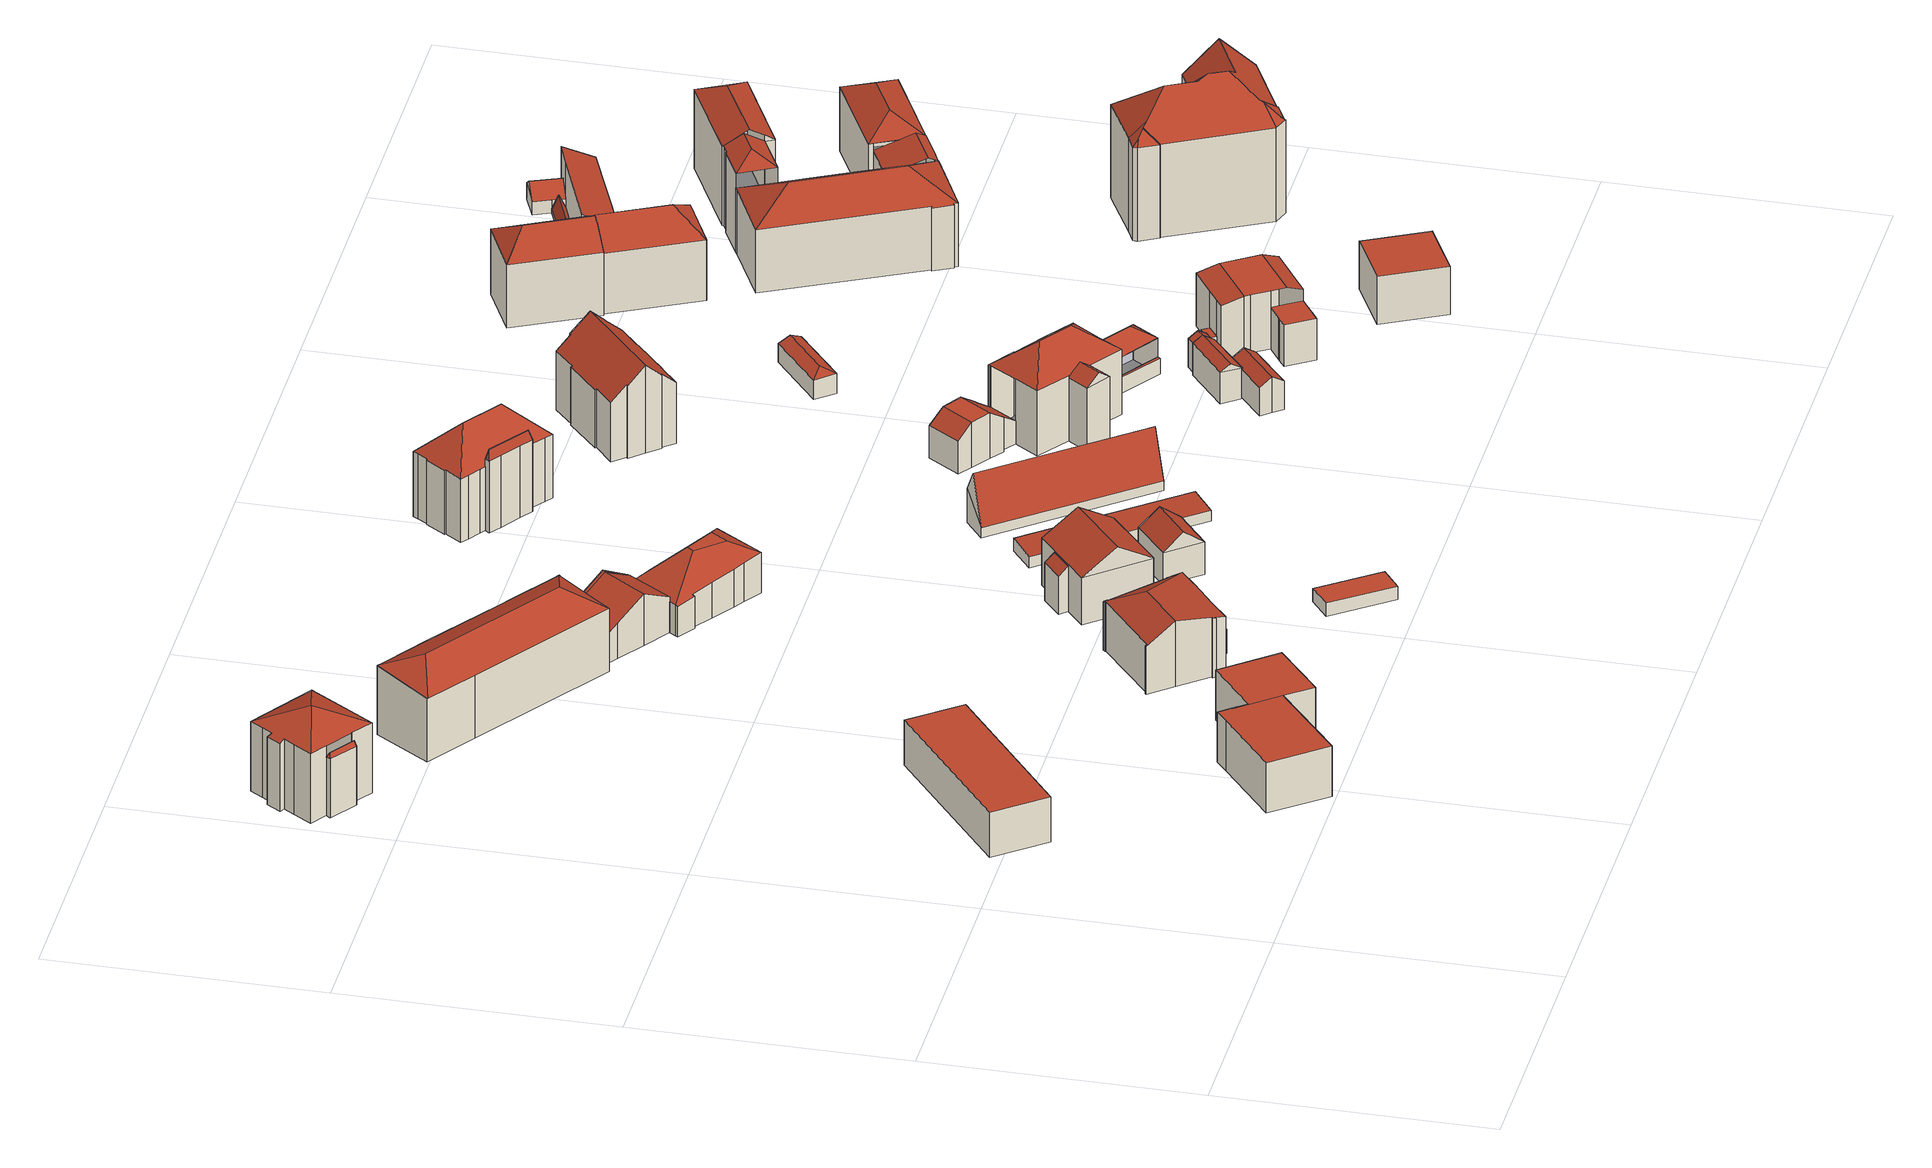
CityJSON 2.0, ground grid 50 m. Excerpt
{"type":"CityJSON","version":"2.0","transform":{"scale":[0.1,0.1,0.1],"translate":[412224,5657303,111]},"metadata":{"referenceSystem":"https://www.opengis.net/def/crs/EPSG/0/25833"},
"CityObjects":{
"building1":{"type":"Building","attributes":{"Dachtyp_tdc":"tdcPolyFlatRoof","Gemeindeschluessel":14612000,"Dachneigung":0,"QualitaetDacherkennung":82,"Geometrietyp2DReferenz":"3000","measuredHeight":8.8,"function":"31001_9998","roofType":"1000"},"geometry":[{"type":"Solid","lod":"2","boundaries":[[[[0,1,2,3]],[[1,4,5,2]],[[4,6,7,5]],[[6,0,3,7]],[[6,4,1,0]],[[3,2,5,7]]]],"semantics":{"surfaces":[{"type":"WallSurface"},{"type":"RoofSurface"},{"type":"GroundSurface"}],"values":[[0,0,0,0,1,2]]}}]},
"building2":{"type":"Building","attributes":{"Gemeindeschluessel":14612000,"Geometrietyp2DReferenz":"3000","function":"31001_9998","roofType":"9999"},"children":["building2-1","building2-2"]},
"building2-1":{"type":"BuildingPart","attributes":{"Dachtyp_tdc":"tdcFreeFormRoof","Dachneigung":60.29,"QualitaetDacherkennung":28,"Geometrietyp2DReferenz":"3000","measuredHeight":12.38,"roofType":"5000"},"parents":["building2"],"geometry":[{"type":"MultiSurface","lod":"2","boundaries":[[[8,9,10,11]],[[12,13,14,15]],[[13,8,11,14]],[[16,13,12]],[[17,16,12,9]],[[17,9,8]],[[16,17,8,13]],[[11,10,15,14]]],"semantics":{"surfaces":[{"type":"WallSurface"},{"type":"RoofSurface"},{"type":"GroundSurface"}],"values":[0,0,0,0,1,1,1,2]}}]},
"building2-2":{"type":"BuildingPart","attributes":{"Dachtyp_tdc":"tdcTentRoof","Dachneigung":25.1,"QualitaetDacherkennung":44,"Geometrietyp2DReferenz":"3000","measuredHeight":16.92,"roofType":"3500"},"parents":["building2"],"geometry":[{"type":"MultiSurface","lod":"2","boundaries":[[[18,10,9]],[[18,19,20,10]],[[19,21,22,20]],[[21,23,24,22]],[[23,25,26,24]],[[25,27,28,26]],[[27,29,30,28]],[[29,31,32,30]],[[31,33,34,32]],[[33,35,36,34]],[[35,37,38,36]],[[37,39,40,38]],[[39,41,12,15,40]],[[33,31,29,27,25,23,21,19,42]],[[35,33,42]],[[37,35,42]],[[19,18,41,39,37,42]],[[10,20,22,24,26,28,30,32,34,36,38,40,15]]],"semantics":{"surfaces":[{"type":"WallSurface"},{"type":"RoofSurface"},{"type":"GroundSurface"}],"values":[0,0,0,0,0,0,0,0,0,0,0,0,0,1,1,1,1,2]}}]},
"building3":{"type":"Building","attributes":{"Gemeindeschluessel":14612000,"Geometrietyp2DReferenz":"3000","function":"31001_9998","roofType":"9999"},"children":["building3-1","building3-2"]},
"building3-1":{"type":"BuildingPart","attributes":{"Dachtyp_tdc":"tdcPolyFlatRoof","Dachneigung":0,"QualitaetDacherkennung":70,"Geometrietyp2DReferenz":"3000","measuredHeight":9.77,"roofType":"1000"},"parents":["building3"],"geometry":[{"type":"MultiSurface","lod":"2","boundaries":[[[43,44,45,46,47,48,49]],[[50,51,45,44]],[[51,52,46,45]],[[52,53,47,46]],[[53,54,48,47]],[[54,55,49,48]],[[55,54,53,52,51,50,56]]],"semantics":{"surfaces":[{"type":"GroundSurface"},{"type":"WallSurface"},{"type":"RoofSurface"}],"values":[0,1,1,1,1,1,2]}}]},
"building3-2":{"type":"BuildingPart","attributes":{"Dachtyp_tdc":"tdcPolyFlatRoof","Dachneigung":0,"QualitaetDacherkennung":74,"Geometrietyp2DReferenz":"3000","measuredHeight":9.79,"roofType":"1000"},"parents":["building3"],"geometry":[{"type":"MultiSurface","lod":"2","boundaries":[[[57,58,59,60]],[[58,50,44,59]],[[61,62,49,55]],[[61,63,64,62]],[[63,57,60,64]],[[63,61,55,56,50,58,57]],[[60,59,44,43,49,62,64]]],"semantics":{"surfaces":[{"type":"WallSurface"},{"type":"RoofSurface"},{"type":"GroundSurface"}],"values":[0,0,0,0,0,1,2]}}]},
"building4":{"type":"Building","attributes":{"Dachtyp_tdc":"tdcFreeFormRoof","Gemeindeschluessel":14612000,"Dachneigung":34.15,"QualitaetDacherkennung":21,"Geometrietyp2DReferenz":"3000","measuredHeight":16.32,"function":"31001_9998","roofType":"5000"},"geometry":[{"type":"Solid","lod":"2","boundaries":[[[[65,66,67]],[[68,69,70]],[[71,72,73,74,75,76,77,78,79,80,81,82,83]],[[69,68,72,71]],[[68,84,73,72]],[[84,85,74,73]],[[85,86,75,74]],[[86,87,76,75]],[[87,88,77,76]],[[88,66,78,77]],[[66,65,79,78]],[[65,89,80,79]],[[89,90,81,80]],[[90,91,82,81]],[[91,92,83,82]],[[92,69,71,83]],[[93,68,70]],[[89,65,67,94,91,90]],[[91,94,93,70,69,92]],[[94,67,66,88,87,86,85,84,68,93]]]],"semantics":{"surfaces":[{"type":"WallSurface"},{"type":"GroundSurface"},{"type":"RoofSurface"}],"values":[[0,0,1,0,0,0,0,0,0,0,0,0,0,0,0,0,2,2,2,2]]}}]},
"building5":{"type":"Building","attributes":{"Gemeindeschluessel":14612000,"Geometrietyp2DReferenz":"3000","function":"31001_9998","roofType":"9999"},"children":["building5-1","building5-2"]},
"building5-1":{"type":"BuildingPart","attributes":{"Dachtyp_tdc":"tdcPolyFlatRoof","Dachneigung":0,"QualitaetDacherkennung":69,"Geometrietyp2DReferenz":"3000","measuredHeight":4.66,"roofType":"1000"},"parents":["building5"],"geometry":[{"type":"MultiSurface","lod":"2","boundaries":[[[95,96,97,98]],[[99,100,101,102]],[[100,103,104,101]],[[103,105,106,104]],[[105,107,108,106]],[[107,95,98,108]],[[107,105,103,100,99,96,95]],[[98,97,102,101,104,106,108]]],"semantics":{"surfaces":[{"type":"WallSurface"},{"type":"RoofSurface"},{"type":"GroundSurface"}],"values":[0,0,0,0,0,0,1,2]}}]},
"building5-2":{"type":"BuildingPart","attributes":{"Dachtyp_tdc":"tdcHipAndGableRoof","Dachneigung":10.46,"QualitaetDacherkennung":29,"Geometrietyp2DReferenz":"3000","measuredHeight":12.83,"roofType":"5000"},"parents":["building5"],"geometry":[{"type":"MultiSurface","lod":"2","boundaries":[[[109,97,96]],[[109,110,111,97]],[[110,112,113,111]],[[112,114,115,113]],[[114,116,117,115]],[[116,118,119,117]],[[118,120,121,119]],[[120,122,123,121]],[[122,124,125,123]],[[124,126,127,125]],[[126,128,129,127]],[[128,130,131,129]],[[130,132,133,131]],[[132,134,135,133]],[[134,136,137,135]],[[136,138,139,137]],[[138,140,141,139]],[[140,142,143,141]],[[142,144,145,143]],[[144,146,147,145]],[[146,148,149,147]],[[148,150,151,149]],[[150,152,153,151]],[[152,154,102,153]],[[154,99,102]],[[152,150,148,146,144,142,140,138,136,134,132,155]],[[132,130,128,126,124,122,120,155]],[[97,111,113,115,117,119,121,123,125,127,129,131,133,135,137,139,141,143,145,147,149,151,153,102]],[[120,118,116,114,112,110,109,154,152,155]]],"semantics":{"surfaces":[{"type":"WallSurface"},{"type":"RoofSurface"},{"type":"GroundSurface"}],"values":[0,0,0,0,0,0,0,0,0,0,0,0,0,0,0,0,0,0,0,0,0,0,0,0,0,1,1,2,1]}}]},
"building6":{"type":"Building","attributes":{"Dachtyp_tdc":"tdcPolyFlatRoof","Gemeindeschluessel":14612000,"Dachneigung":0,"QualitaetDacherkennung":86,"Geometrietyp2DReferenz":"3000","measuredHeight":2.69,"function":"31001_9998","roofType":"1000"},"geometry":[{"type":"Solid","lod":"2","boundaries":[[[[156,157,158,159]],[[157,160,161,158]],[[160,162,163,161]],[[162,156,159,163]],[[162,160,157,156]],[[159,158,161,163]]]],"semantics":{"surfaces":[{"type":"WallSurface"},{"type":"RoofSurface"},{"type":"GroundSurface"}],"values":[[0,0,0,0,1,2]]}}]},
"building7":{"type":"Building","attributes":{"Gemeindeschluessel":14612000,"Geometrietyp2DReferenz":"3000","function":"31001_9998","roofType":"9999"},"children":["building7-1","building7-2","building7-3","building7-4"]},
"building7-1":{"type":"BuildingPart","attributes":{"Dachtyp_tdc":"tdcCutTentRoof","Dachneigung":33.61,"QualitaetDacherkennung":37,"Geometrietyp2DReferenz":"3000","measuredHeight":10.41,"roofType":"9999"},"parents":["building7"],"geometry":[{"type":"MultiSurface","lod":"2","boundaries":[[[164,165,166,167,168]],[[165,169,170,166]],[[169,171,172,170]],[[171,173,174,172]],[[173,175,176,174]],[[175,177,178,176]],[[177,179,180,178]],[[179,181,182,180]],[[181,183,184,182]],[[183,185,186,184]],[[187,188,189,190]],[[188,191,192,193,189]],[[165,164,194,195]],[[181,179,177,175,173,171,169,165,195,196]],[[187,185,183,181,196,197]],[[164,191,188,187,197,194]],[[197,196,195,194]],[[193,167,166,170,172,174,176,178,180,182,184,186,190,189]]],"semantics":{"surfaces":[{"type":"WallSurface"},{"type":"RoofSurface"},{"type":"GroundSurface"}],"values":[0,0,0,0,0,0,0,0,0,0,0,0,1,1,1,1,1,2]}}]},
"building7-2":{"type":"BuildingPart","attributes":{"Dachtyp_tdc":"tdcPolyFlatRoof","Dachneigung":0,"QualitaetDacherkennung":0,"Geometrietyp2DReferenz":"3000","measuredHeight":3.19,"roofType":"9999"},"parents":["building7"],"geometry":[{"type":"MultiSurface","lod":"2","boundaries":[[[168,198,199,192]],[[192,199,200,193]],[[199,198,201,200]],[[198,168,167,201]],[[193,200,201,167]],[[193,167,168,192]]],"semantics":{"surfaces":[{"type":"RoofSurface"},{"type":"WallSurface"},{"type":"GroundSurface"},{"type":"ClosureSurface","isClosure":"1","QuelleClosure":"LoD1Solid"}],"values":[0,1,1,1,2,3]}}]},
"building7-3":{"type":"BuildingPart","attributes":{"Dachtyp_tdc":"tdcGableRoof","Dachneigung":28.84,"QualitaetDacherkennung":44,"Geometrietyp2DReferenz":"3000","measuredHeight":10.19,"roofType":"3100"},"parents":["building7"],"geometry":[{"type":"MultiSurface","lod":"2","boundaries":[[[202,203,204,205]],[[203,206,207,204]],[[208,209,210,211]],[[209,202,205,210]],[[212,213,206,203,202]],[[202,209,208,214,212]],[[205,204,207,215,216,211,210]]],"semantics":{"surfaces":[{"type":"WallSurface"},{"type":"RoofSurface"},{"type":"GroundSurface"}],"values":[0,0,0,0,1,1,2]}}]},
"building7-4":{"type":"BuildingPart","attributes":{"Dachtyp_tdc":"tdcGableRoof","Dachneigung":27.73,"QualitaetDacherkennung":66,"Geometrietyp2DReferenz":"3000","measuredHeight":10.06,"roofType":"3100"},"parents":["building7"],"geometry":[{"type":"MultiSurface","lod":"2","boundaries":[[[217,208,211,218]],[[219,220,190,207,206]],[[220,187,190]],[[221,222,223,186,185]],[[222,224,225,223]],[[224,226,227,225]],[[226,217,218,227]],[[222,221,220,219,213,228,229]],[[229,214,208,217,226,224,222]],[[218,211,216,215,207,190,186,223,225,227]]],"semantics":{"surfaces":[{"type":"WallSurface"},{"type":"RoofSurface"},{"type":"GroundSurface"}],"values":[0,0,0,0,0,0,0,1,1,2]}}]},
"building8":{"type":"Building","attributes":{"Gemeindeschluessel":14612000,"Geometrietyp2DReferenz":"3000","function":"31001_9998","roofType":"9999"},"children":["building8-1","building8-2"]},
"building8-1":{"type":"BuildingPart","attributes":{"Dachtyp_tdc":"tdcGableRoof","Dachneigung":30.79,"QualitaetDacherkennung":71,"Geometrietyp2DReferenz":"3000","measuredHeight":13.28,"roofType":"3100"},"parents":["building8"],"geometry":[{"type":"MultiSurface","lod":"2","boundaries":[[[230,231,232,233,234]],[[231,235,236,232]],[[235,237,238,236]],[[237,239,240,238]],[[239,241,242,243,240]],[[231,230,241,239,244,245]],[[246,247,245,244]],[[235,247,246,237]],[[231,245,247,235]],[[237,246,244,239]],[[243,233,232,236,238,240]]],"semantics":{"surfaces":[{"type":"WallSurface"},{"type":"RoofSurface"},{"type":"GroundSurface"}],"values":[0,0,0,0,0,1,1,0,0,0,2]}}]},
"building8-2":{"type":"BuildingPart","attributes":{"Dachtyp_tdc":"tdcPolyFlatRoof","Dachneigung":36.29,"QualitaetDacherkennung":35,"Geometrietyp2DReferenz":"3000","measuredHeight":8.86,"roofType":"2100"},"parents":["building8"],"geometry":[{"type":"MultiSurface","lod":"2","boundaries":[[[248,234,233,249]],[[242,250,251,243]],[[250,248,249,251]],[[250,242,234,248]],[[249,233,243,251]]],"semantics":{"surfaces":[{"type":"WallSurface"},{"type":"RoofSurface"},{"type":"GroundSurface"}],"values":[0,0,0,1,2]}}]},
"building9":{"type":"Building","attributes":{"Dachtyp_tdc":"tdcGableRoof","Gemeindeschluessel":14612000,"Dachneigung":38.32,"QualitaetDacherkennung":79,"Geometrietyp2DReferenz":"3000","measuredHeight":9.48,"function":"31001_9998","roofType":"3100"},"geometry":[{"type":"Solid","lod":"2","boundaries":[[[[252,253,254,255]],[[253,256,257,254]],[[256,258,259,257]],[[258,252,255,259]],[[256,253,260]],[[252,258,261]],[[253,252,261,260]],[[258,256,260,261]],[[255,254,257,259]]]],"semantics":{"surfaces":[{"type":"WallSurface"},{"type":"RoofSurface"},{"type":"GroundSurface"}],"values":[[0,0,0,0,0,0,1,1,2]]}}]},
"building10":{"type":"Building","attributes":{"Dachtyp_tdc":"tdcPolyFlatRoof","Gemeindeschluessel":14612000,"Dachneigung":4.97,"QualitaetDacherkennung":90,"Geometrietyp2DReferenz":"3000","measuredHeight":2.58,"function":"31001_2463","roofType":"2100"},"geometry":[{"type":"Solid","lod":"2","boundaries":[[[[262,263,264,265]],[[263,266,267,264]],[[266,268,269,267]],[[268,262,265,269]],[[268,266,263,262]],[[265,264,267,269]]]],"semantics":{"surfaces":[{"type":"WallSurface"},{"type":"RoofSurface"},{"type":"GroundSurface"}],"values":[[0,0,0,0,1,2]]}}]},
"building11":{"type":"Building","attributes":{"Dachtyp_tdc":"tdcGableRoof","Gemeindeschluessel":14612000,"Dachneigung":69.88,"QualitaetDacherkennung":4,"Geometrietyp2DReferenz":"3000","measuredHeight":10.82,"function":"31001_2463","roofType":"3100"},"geometry":[{"type":"Solid","lod":"2","boundaries":[[[[270,271,272,273]],[[271,274,275,272]],[[274,276,277,275]],[[276,270,273,277]],[[274,271,278]],[[270,276,279]],[[271,270,279,278]],[[276,274,278,279]],[[273,272,275,277]]]],"semantics":{"surfaces":[{"type":"WallSurface"},{"type":"RoofSurface"},{"type":"GroundSurface"}],"values":[[0,0,0,0,0,0,1,1,2]]}}]},
"building12":{"type":"Building","attributes":{"Gemeindeschluessel":14612000,"Geometrietyp2DReferenz":"3000","function":"31001_9998","roofType":"9999"},"children":["building12-1","building12-2"]},
"building12-1":{"type":"BuildingPart","attributes":{"Dachtyp_tdc":"tdcFreeFormRoof","Dachneigung":75.95,"QualitaetDacherkennung":20,"Geometrietyp2DReferenz":"3000","measuredHeight":16.03,"roofType":"5000"},"parents":["building12"],"geometry":[{"type":"MultiSurface","lod":"2","boundaries":[[[280,281,282,283]],[[281,284,282]],[[285,286,287]],[[285,288,289,286]],[[288,290,291,289]],[[290,292,293,291]],[[292,280,283,293]],[[288,285,294]],[[285,281,295,294]],[[281,280,295]],[[280,292,290,288,294,295]],[[283,282,286,289,291,293]]],"semantics":{"surfaces":[{"type":"WallSurface"},{"type":"RoofSurface"},{"type":"GroundSurface"}],"values":[0,0,0,0,0,0,0,1,1,1,1,2]}}]},
"building12-2":{"type":"BuildingPart","attributes":{"Dachtyp_tdc":"tdcHipRoof","Dachneigung":42.86,"QualitaetDacherkennung":55,"Geometrietyp2DReferenz":"3000","measuredHeight":18.13,"roofType":"3200"},"parents":["building12"],"geometry":[{"type":"MultiSurface","lod":"2","boundaries":[[[284,296,297,282]],[[296,298,299,297]],[[298,300,301,299]],[[300,302,303,301]],[[302,304,305,303]],[[304,306,307,305]],[[306,308,309,307]],[[308,310,311,309]],[[310,312,313,311]],[[312,314,315,313]],[[314,316,317,315]],[[316,318,319,317]],[[318,320,321,319]],[[320,322,323,321]],[[322,324,325,323]],[[324,326,327,325]],[[326,328,329,327]],[[328,330,331,329]],[[330,332,333,331]],[[332,334,335,333]],[[334,336,337,335]],[[336,338,339,337]],[[338,287,286,339]],[[334,332,330,328,326,324,340]],[[312,310,308,306,304,302,300,341]],[[324,322,320,318,316,314,312,341,340]],[[300,298,296,284,287,338,336,334,340,341]],[[286,282,297,299,301,303,305,307,309,311,313,315,317,319,321,323,325,327,329,331,333,335,337,339]]],"semantics":{"surfaces":[{"type":"WallSurface"},{"type":"RoofSurface"},{"type":"GroundSurface"}],"values":[0,0,0,0,0,0,0,0,0,0,0,0,0,0,0,0,0,0,0,0,0,0,0,1,1,1,1,2]}}]},
"building13":{"type":"Building","attributes":{"Gemeindeschluessel":14612000,"Geometrietyp2DReferenz":"3000","function":"31001_9998","roofType":"9999"},"children":["building13-1","building13-2","building13-3","building13-4","building13-5","building13-6"]},
"building13-1":{"type":"BuildingPart","attributes":{"Dachtyp_tdc":"tdcCutGableRoof","Dachneigung":34.42,"QualitaetDacherkennung":35,"Geometrietyp2DReferenz":"3000","measuredHeight":8.95,"roofType":"9999"},"parents":["building13"],"geometry":[{"type":"MultiSurface","lod":"2","boundaries":[[[342,343,344,345]],[[343,346,347,344]],[[346,348,349,347]],[[348,350,351,349]],[[350,352,353,351]],[[352,354,355,353]],[[356,357,358,359]],[[357,342,345,358]],[[346,343,342,357]],[[356,360,361,362,354,352,350,348]],[[357,356,348,346]],[[345,344,347,349,351,353,355,363,364,365,359,358]],[[362,361,364,363]],[[361,360,365,364]],[[360,356,359,365]]],"semantics":{"surfaces":[{"type":"WallSurface"},{"type":"RoofSurface"},{"type":"GroundSurface"}],"values":[0,0,0,0,0,0,0,0,1,1,1,2,0,0,0]}}]},
"building13-2":{"type":"BuildingPart","attributes":{"Dachtyp_tdc":"tdcPolyFlatRoof","Dachneigung":0,"QualitaetDacherkennung":0,"Geometrietyp2DReferenz":"3000","measuredHeight":3.17,"roofType":"9999"},"parents":["building13"],"geometry":[{"type":"MultiSurface","lod":"2","boundaries":[[[366,367,368,369]],[[369,368,370,371]],[[368,367,372,370]],[[367,366,373,372]],[[371,370,372,373]],[[371,373,366,369]]],"semantics":{"surfaces":[{"type":"RoofSurface"},{"type":"WallSurface"},{"type":"GroundSurface"},{"type":"ClosureSurface","isClosure":"1","QuelleClosure":"LoD1Solid"}],"values":[0,1,1,1,2,3]}}]},
"building13-3":{"type":"BuildingPart","attributes":{"Dachtyp_tdc":"tdcHipRoof","Dachneigung":38.45,"QualitaetDacherkennung":50,"Geometrietyp2DReferenz":"3000","measuredHeight":17.27,"roofType":"3200"},"parents":["building13"],"geometry":[{"type":"MultiSurface","lod":"2","boundaries":[[[374,375,376,377]],[[375,378,379,376]],[[378,380,381,379]],[[380,382,383,381]],[[382,384,385,383]],[[386,387,388,389,390]],[[387,391,392,393,388]],[[394,395,396,397,398]],[[395,399,362,363,396]],[[400,401,402,355,354]],[[401,403,404,402]],[[403,405,406,404]],[[405,407,408,406]],[[407,374,377,408]],[[403,401,400,399,395,409]],[[387,386,382,380,410]],[[395,394,411,412,391,387,410,409]],[[380,378,375,374,407,405,403,409,410]],[[377,376,379,381,383,389,388,393,397,396,363,355,402,404,406,408]]],"semantics":{"surfaces":[{"type":"WallSurface"},{"type":"RoofSurface"},{"type":"GroundSurface"}],"values":[0,0,0,0,0,0,0,0,0,0,0,0,0,0,1,1,1,1,2]}}]},
"building13-4":{"type":"BuildingPart","attributes":{"Dachtyp_tdc":"tdcGableRoof","Dachneigung":36.37,"QualitaetDacherkennung":59,"Geometrietyp2DReferenz":"3000","measuredHeight":14.38,"roofType":"3100"},"parents":["building13"],"geometry":[{"type":"MultiSurface","lod":"2","boundaries":[[[392,413,414,393]],[[413,415,416,414]],[[415,398,397,416]],[[415,413,417]],[[413,392,412,418,417]],[[398,415,417,418,411]],[[393,414,416,397]]],"semantics":{"surfaces":[{"type":"WallSurface"},{"type":"RoofSurface"},{"type":"GroundSurface"}],"values":[0,0,0,0,1,1,2]}}]},
"building13-5":{"type":"BuildingPart","attributes":{"Dachtyp_tdc":"tdcPolyFlatRoof","Dachneigung":0,"QualitaetDacherkennung":0,"Geometrietyp2DReferenz":"3000","measuredHeight":3.01,"roofType":"9999"},"parents":["building13"],"geometry":[{"type":"MultiSurface","lod":"2","boundaries":[[[419,420,421,422]],[[422,421,423,424]],[[421,420,425,423]],[[420,419,426,425]],[[424,423,425,426]],[[424,426,419,422]]],"semantics":{"surfaces":[{"type":"RoofSurface"},{"type":"WallSurface"},{"type":"GroundSurface"},{"type":"ClosureSurface","isClosure":"1","QuelleClosure":"LoD1Solid"}],"values":[0,1,1,1,2,3]}}]},
"building13-6":{"type":"BuildingPart","attributes":{"Dachtyp_tdc":"tdcHipAndGableRoof","Dachneigung":38.67,"QualitaetDacherkennung":49,"Geometrietyp2DReferenz":"3000","measuredHeight":9.28,"roofType":"5000"},"parents":["building13"],"geometry":[{"type":"MultiSurface","lod":"2","boundaries":[[[385,427,422,424,383]],[[428,429,369,371,426,419]],[[430,390,389,373,366]],[[431,432,433]],[[432,434,384,435,433]],[[390,430,431,433,435]],[[385,384,434,427]],[[427,434,432,428]],[[428,432,431,429]],[[429,431,430]],[[424,426,371,373,389,383]]],"semantics":{"surfaces":[{"type":"WallSurface"},{"type":"RoofSurface"},{"type":"GroundSurface"}],"values":[0,0,0,1,1,1,0,0,0,0,2]}}]},
"building14":{"type":"Building","attributes":{"name":"Landeskirchliche Gemeinschaft Dresden","Dachtyp_tdc":"tdcGableRoof","Gemeindeschluessel":14612000,"Dachneigung":40.62,"QualitaetDacherkennung":41,"Geometrietyp2DReferenz":"3000","measuredHeight":17.09,"function":"31001_3041","roofType":"3100"},"geometry":[{"type":"Solid","lod":"2","boundaries":[[[[436,437,438,439]],[[440,441,442,443]],[[441,444,445,442]],[[444,446,447,445]],[[446,448,449,447]],[[448,450,451,449]],[[450,452,453,451]],[[452,454,455,453]],[[454,456,457,455]],[[456,458,459,457]],[[458,460,461,459]],[[460,462,463,461]],[[462,464,465,463]],[[464,466,467,465]],[[466,468,469,467]],[[468,470,471,469]],[[470,472,473,471]],[[472,474,475,473]],[[474,436,439,475]],[[470,468,466,464,462,460,458,456,454,452,450,448,446]],[[446,444,441,440,476,477,478,437,436,474,472,470]],[[439,438,479,480,481,443,442,445,447,449,451,453,455,457,459,461,463,465,467,469,471,473,475]],[[437,478,479,438]],[[478,477,480,479]],[[477,476,481,480]],[[476,440,443,481]]]],"semantics":{"surfaces":[{"type":"WallSurface"},{"type":"RoofSurface"},{"type":"GroundSurface"}],"values":[[0,0,0,0,0,0,0,0,0,0,0,0,0,0,0,0,0,0,0,1,1,2,0,0,0,0]]}}]},
"building15":{"type":"Building","attributes":{"Dachtyp_tdc":"tdcGableRoof","Gemeindeschluessel":14612000,"Dachneigung":32.67,"QualitaetDacherkennung":81,"Geometrietyp2DReferenz":"3000","measuredHeight":6.93,"function":"31001_9998","roofType":"3100"},"geometry":[{"type":"Solid","lod":"2","boundaries":[[[[482,483,484,485]],[[483,486,487,484]],[[486,488,489,487]],[[488,490,491,489]],[[490,492,493,491]],[[492,494,495,493]],[[494,496,497,495]],[[496,482,485,497]],[[492,490,488,486]],[[486,483,482,496,494,492]],[[485,484,487,489,491,493,495,497]]]],"semantics":{"surfaces":[{"type":"WallSurface"},{"type":"RoofSurface"},{"type":"GroundSurface"}],"values":[[0,0,0,0,0,0,0,0,1,1,2]]}}]},
"building16":{"type":"Building","attributes":{"Dachtyp_tdc":"tdcFreeFormRoof","Gemeindeschluessel":14612000,"Dachneigung":32.31,"QualitaetDacherkennung":67,"Geometrietyp2DReferenz":"3000","measuredHeight":7.3,"function":"31001_9998","roofType":"5000"},"geometry":[{"type":"Solid","lod":"2","boundaries":[[[[482,498,499,500]],[[498,501,502,499]],[[501,503,504,502]],[[503,505,506,504]],[[505,482,500,506]],[[507,508,501,498]],[[505,503,508,507,482]],[[498,482,507]],[[503,501,508]],[[500,499,502,504,506]]]],"semantics":{"surfaces":[{"type":"WallSurface"},{"type":"RoofSurface"},{"type":"GroundSurface"}],"values":[[0,0,0,0,0,1,1,0,0,2]]}}]},
"building17":{"type":"Building","attributes":{"Dachtyp_tdc":"tdcGableRoof","Gemeindeschluessel":14612000,"Dachneigung":31.84,"QualitaetDacherkennung":60,"Geometrietyp2DReferenz":"3000","measuredHeight":6.74,"function":"31001_9998","roofType":"3100"},"geometry":[{"type":"Solid","lod":"2","boundaries":[[[[501,509,510,511]],[[509,512,513,510]],[[512,503,514,513]],[[503,501,511,514]],[[512,509,515]],[[501,503,508]],[[509,501,508,515]],[[503,512,515,508]],[[511,510,513,514]]]],"semantics":{"surfaces":[{"type":"WallSurface"},{"type":"RoofSurface"},{"type":"GroundSurface"}],"values":[[0,0,0,0,0,0,1,1,2]]}}]},
"building18":{"type":"Building","attributes":{"Dachtyp_tdc":"tdcHipAndGableRoof","Gemeindeschluessel":14612000,"Dachneigung":25.3,"QualitaetDacherkennung":57,"Geometrietyp2DReferenz":"3000","measuredHeight":4.72,"function":"31001_2000","roofType":"5000"},"geometry":[{"type":"Solid","lod":"2","boundaries":[[[[516,517,518,519]],[[517,520,521,518]],[[520,522,523,521]],[[522,516,519,523]],[[520,517,524]],[[516,522,525]],[[517,516,525,524]],[[522,520,524,525]],[[519,518,521,523]]]],"semantics":{"surfaces":[{"type":"WallSurface"},{"type":"RoofSurface"},{"type":"GroundSurface"}],"values":[[0,0,0,0,1,0,1,1,2]]}}]},
"building19":{"type":"Building","attributes":{"Dachtyp_tdc":"tdcPolyFlatRoof","Gemeindeschluessel":14612000,"Dachneigung":0,"QualitaetDacherkennung":0,"Geometrietyp2DReferenz":"3000","BezugspunktDach":"2000","measuredHeight":3,"function":"31001_9998"},"geometry":[{"type":"MultiSurface","lod":"2","boundaries":[[[526,527,528,529]],[[529,528,530,531]],[[528,527,532,530]],[[527,526,533,532]],[[526,529,531,533]],[[531,530,532,533]]],"semantics":{"surfaces":[{"type":"RoofSurface"},{"type":"WallSurface"},{"type":"GroundSurface"}],"values":[0,1,1,1,1,2]}}]},
"building20":{"type":"Building","attributes":{"Gemeindeschluessel":14612000,"Geometrietyp2DReferenz":"3000","function":"31001_9998","roofType":"9999"},"children":["building20-1","building20-2"]},
"building20-1":{"type":"BuildingPart","attributes":{"Dachtyp_tdc":"tdcCutGableRoof","Dachneigung":0.045,"QualitaetDacherkennung":36,"Geometrietyp2DReferenz":"3000","measuredHeight":11.26,"roofType":"9999"},"parents":["building20"],"geometry":[{"type":"MultiSurface","lod":"2","boundaries":[[[534,535,536,537,538,539]],[[540,541,542,543]],[[539,544,545,540,543,534]],[[546,547,548,549,550,551,552,553,554,555,556,557]],[[544,539,547,546]],[[539,538,548,547]],[[538,537,549,548]],[[537,536,550,549]],[[536,535,551,550]],[[535,534,552,551]],[[534,543,553,552]],[[543,542,554,553]],[[542,541,558,555,554]],[[545,557,559]],[[545,544,546,557]]],"semantics":{"surfaces":[{"type":"RoofSurface"},{"type":"GroundSurface"},{"type":"WallSurface"}],"values":[0,0,0,1,2,2,2,2,2,2,2,2,2,2,2]}}]},
"building20-2":{"type":"BuildingPart","attributes":{"Dachtyp_tdc":"tdcPolyFlatRoof","Dachneigung":0,"QualitaetDacherkennung":58,"Geometrietyp2DReferenz":"3000","measuredHeight":8.1,"roofType":"1000"},"parents":["building20"],"geometry":[{"type":"MultiSurface","lod":"2","boundaries":[[[560,561,562,563]],[[561,564,565,562]],[[564,566,567,565]],[[566,559,557,567]],[[558,560,563,555]],[[558,568,559,566,564,561,560]],[[563,562,565,567,557,556,555]]],"semantics":{"surfaces":[{"type":"WallSurface"},{"type":"RoofSurface"},{"type":"GroundSurface"}],"values":[0,0,0,0,0,1,2]}}]},
"building21":{"type":"Building","attributes":{"Dachtyp_tdc":"tdcPolyFlatRoof","Gemeindeschluessel":14612000,"Dachneigung":0,"QualitaetDacherkennung":70,"Geometrietyp2DReferenz":"3000","measuredHeight":9.43,"function":"31001_9998","roofType":"1000"},"geometry":[{"type":"Solid","lod":"2","boundaries":[[[[569,570,571,572]],[[570,573,574,571]],[[573,575,576,574]],[[575,569,572,576]],[[575,573,570,569]],[[572,571,574,576]]]],"semantics":{"surfaces":[{"type":"WallSurface"},{"type":"RoofSurface"},{"type":"GroundSurface"}],"values":[[0,0,0,0,1,2]]}}]},
"building22":{"type":"Building","attributes":{"Dachtyp_tdc":"tdcHipAndGableRoof","Gemeindeschluessel":14612000,"Dachneigung":33.66,"QualitaetDacherkennung":44,"Geometrietyp2DReferenz":"3000","measuredHeight":16.05,"function":"31001_9998","roofType":"5000"},"geometry":[{"type":"Solid","lod":"2","boundaries":[[[[577,578,579,580]],[[578,581,582,579]],[[581,583,584,582]],[[583,577,580,584]],[[581,578,585]],[[577,583,586]],[[578,577,586,585]],[[583,581,585,586]],[[580,579,582,584]]]],"semantics":{"surfaces":[{"type":"WallSurface"},{"type":"RoofSurface"},{"type":"GroundSurface"}],"values":[[0,0,0,0,1,0,1,1,2]]}}]},
"building23":{"type":"Building","attributes":{"name":"Heinrich-Schütz-Konservatorium Dresden","Gemeindeschluessel":14612000,"Geometrietyp2DReferenz":"3000","function":"31001_3021","roofType":"9999"},"children":["building23-1","building23-2"]},
"building23-1":{"type":"BuildingPart","attributes":{"Dachtyp_tdc":"tdcHipAndGableRoof","Dachneigung":35,"QualitaetDacherkennung":61,"Geometrietyp2DReferenz":"3000","measuredHeight":15.94,"roofType":"5000"},"parents":["building23"],"geometry":[{"type":"MultiSurface","lod":"2","boundaries":[[[587,588,589]],[[587,590,591,588]],[[590,592,593,591]],[[592,594,595,593]],[[594,596,597,598,595]],[[592,599,600]],[[601,602,600,599,603]],[[592,600,602,594]],[[596,601,603,587]],[[587,603,599,590]],[[594,602,601,596]],[[590,599,592]],[[588,591,593,595,598]]],"semantics":{"surfaces":[{"type":"WallSurface"},{"type":"RoofSurface"},{"type":"GroundSurface"}],"values":[0,0,0,0,0,1,1,1,0,0,0,0,2]}}]},
"building23-2":{"type":"BuildingPart","attributes":{"Dachtyp_tdc":"tdcGableRoof","Dachneigung":63.74,"QualitaetDacherkennung":9,"Geometrietyp2DReferenz":"3000","measuredHeight":7.41,"roofType":"3100"},"parents":["building23"],"geometry":[{"type":"MultiSurface","lod":"2","boundaries":[[[597,604,605,598]],[[604,606,607,605]],[[606,589,588,607]],[[606,604,608]],[[604,597,609,608]],[[589,606,608,609]],[[598,605,607,588]]],"semantics":{"surfaces":[{"type":"WallSurface"},{"type":"RoofSurface"},{"type":"GroundSurface"}],"values":[0,0,0,0,1,1,2]}}]},
"building24":{"type":"Building","attributes":{"Gemeindeschluessel":14612000,"Dachtyp_tdc":"tdcFreeFormRoof","Dachneigung":65.59,"QualitaetDacherkennung":9,"Geometrietyp2DReferenz":"3000","measuredHeight":3.18,"function":"31001_9998","roofType":"5000"},"geometry":[{"type":"Solid","lod":"2","boundaries":[[[[610,611,612,613]],[[611,614,615,612]],[[614,616,605,615]],[[616,617,618,605]],[[617,619,620,618]],[[619,610,613,620]],[[616,614,611,610,621]],[[610,619,617,621]],[[617,616,621]],[[613,612,615,605,618,620]]]],"semantics":{"surfaces":[{"type":"WallSurface"},{"type":"RoofSurface"},{"type":"GroundSurface"}],"values":[[0,0,0,0,0,0,1,1,1,2]]}}]},
"building25":{"type":"Building","attributes":{"name":"Heinrich-Schütz-Konservatorium Dresden","Dachtyp_tdc":"tdcPolyFlatRoof","Gemeindeschluessel":14612000,"Dachneigung":0,"QualitaetDacherkennung":71,"Geometrietyp2DReferenz":"3000","measuredHeight":3,"function":"31001_3021","roofType":"1000"},"geometry":[{"type":"Solid","lod":"2","boundaries":[[[[622,623,624,625]],[[623,626,627,624]],[[626,628,629,627]],[[626,623,622,628]],[[629,625,624,627]],[[628,622,625,629]]]],"semantics":{"surfaces":[{"type":"WallSurface"},{"type":"RoofSurface"},{"type":"GroundSurface"}],"values":[[0,0,0,1,2,0]]}}]},
"building26":{"type":"Building","attributes":{"name":"Heinrich-Schütz-Konservatorium Dresden","Dachtyp_tdc":"tdcPolyFlatRoof","Gemeindeschluessel":14612000,"Dachneigung":25.19,"QualitaetDacherkennung":69,"Geometrietyp2DReferenz":"3000","measuredHeight":9.89,"function":"31001_3021","roofType":"2100"},"geometry":[{"type":"Solid","lod":"2","boundaries":[[[[630,631,615,632]],[[631,633,612,615]],[[633,634,635,612]],[[634,636,637,635]],[[636,630,632,637]],[[636,634,633,631,630]],[[632,615,612,635,637]]]],"semantics":{"surfaces":[{"type":"WallSurface"},{"type":"RoofSurface"},{"type":"GroundSurface"}],"values":[[0,0,0,0,0,1,2]]}}]},
"building27":{"type":"Building","attributes":{"name":"Heinrich-Schütz-Konservatorium Dresden","Gemeindeschluessel":14612000,"Geometrietyp2DReferenz":"3000","function":"31001_3021","roofType":"9999"},"children":["building27-1","building27-2","building27-3","building27-4","building27-5"]},
"building27-1":{"type":"BuildingPart","attributes":{"Dachtyp_tdc":"tdcHipAndGableRoof","Dachneigung":29.2,"QualitaetDacherkennung":84,"Geometrietyp2DReferenz":"3000","measuredHeight":17.48,"roofType":"5000"},"parents":["building27"],"geometry":[{"type":"MultiSurface","lod":"2","boundaries":[[[638,639,640,641,642]],[[643,644,645,646,647,648]],[[649,650,651,652,653]],[[650,638,642,651]],[[654,644,655]],[[644,643,656,655]],[[656,639,638,650,649,654,655]],[[642,641,657,647,646,658,652,651]]],"semantics":{"surfaces":[{"type":"WallSurface"},{"type":"RoofSurface"},{"type":"GroundSurface"}],"values":[0,0,0,0,1,1,1,2]}}]},
"building27-2":{"type":"BuildingPart","attributes":{"Dachtyp_tdc":"tdcHipAndGableRoof","Dachneigung":29.6,"QualitaetDacherkennung":80,"Geometrietyp2DReferenz":"3000","measuredHeight":18.03,"roofType":"5000"},"parents":["building27"],"geometry":[{"type":"MultiSurface","lod":"2","boundaries":[[[659,660,661,662]],[[660,663,664,661]],[[663,648,647,664]],[[640,665,666,641]],[[665,659,662,666]],[[667,659,668]],[[659,665,669,670,668]],[[667,668,670,671,672]],[[660,667,672,663]],[[663,672,671,648]],[[671,643,648]],[[640,639,669,665]],[[659,667,660]],[[662,661,664,647,657,641,666]]],"semantics":{"surfaces":[{"type":"WallSurface"},{"type":"RoofSurface"},{"type":"GroundSurface"}],"values":[0,0,0,0,0,1,1,1,0,0,0,0,0,2]}}]},
"building27-3":{"type":"BuildingPart","attributes":{"Dachtyp_tdc":"tdcHipRoof","Dachneigung":30.39,"QualitaetDacherkennung":88,"Geometrietyp2DReferenz":"3000","measuredHeight":15.39,"roofType":"3200"},"parents":["building27"],"geometry":[{"type":"MultiSurface","lod":"2","boundaries":[[[673,674,675,676]],[[674,677,678,679,675]],[[680,681,682,683,684]],[[681,673,676,682]],[[685,673,686]],[[680,687,688,681]],[[673,681,688,686]],[[687,685,686,688]],[[674,685,687,677]],[[677,687,680,689]],[[673,685,674]],[[676,675,679,683,682]]],"semantics":{"surfaces":[{"type":"WallSurface"},{"type":"RoofSurface"},{"type":"GroundSurface"}],"values":[0,0,0,0,1,1,1,1,0,0,0,2]}}]},
"building27-4":{"type":"BuildingPart","attributes":{"Dachtyp_tdc":"tdcHipRoof","Dachneigung":30.51,"QualitaetDacherkennung":83,"Geometrietyp2DReferenz":"3000","measuredHeight":16.46,"roofType":"3200"},"parents":["building27"],"geometry":[{"type":"MultiSurface","lod":"2","boundaries":[[[690,691,692,693,694]],[[695,696,697,698,699]],[[696,700,701,697]],[[700,702,703,701]],[[702,704,705,703]],[[704,706,707,705]],[[706,708,709,707]],[[708,710,711,709]],[[710,712,713,711]],[[712,653,652,713]],[[645,714,715,646]],[[714,690,694,715]],[[716,653,712,710,717]],[[700,696,718]],[[710,708,706,704,702,700,718,717]],[[696,695,719,691,690,714,645,716,717,718]],[[694,693,698,697,701,703,705,707,709,711,713,652,658,646,715]]],"semantics":{"surfaces":[{"type":"WallSurface"},{"type":"RoofSurface"},{"type":"GroundSurface"}],"values":[0,0,0,0,0,0,0,0,0,0,0,0,1,1,1,1,2]}}]},
"building27-5":{"type":"BuildingPart","attributes":{"Dachtyp_tdc":"tdcGableRoof","Dachneigung":18.24,"QualitaetDacherkennung":42,"Geometrietyp2DReferenz":"3000","measuredHeight":13.47,"roofType":"3100"},"parents":["building27"],"geometry":[{"type":"MultiSurface","lod":"2","boundaries":[[[678,720,721,679]],[[720,699,698,721]],[[692,684,683,693]],[[692,719,722,723,689,684]],[[722,724,725,726,723]],[[678,677,726,725,720]],[[720,725,724,695,699]],[[683,679,721,698,693]]],"semantics":{"surfaces":[{"type":"WallSurface"},{"type":"RoofSurface"},{"type":"GroundSurface"}],"values":[0,0,0,1,1,0,0,2]}}]},
"building28":{"type":"Building","attributes":{"Dachtyp_tdc":"tdcFreeFormRoof","Gemeindeschluessel":14612000,"Dachneigung":43.3,"QualitaetDacherkennung":18,"Geometrietyp2DReferenz":"3000","measuredHeight":25.73,"function":"31001_9998","roofType":"5000"},"geometry":[{"type":"Solid","lod":"2","boundaries":[[[[727,728,729,730]],[[728,731,732,729]],[[731,733,734,732]],[[733,735,736,734]],[[735,737,738,736]],[[737,739,740,738]],[[739,741,742,740]],[[741,743,744,742]],[[743,745,746,744]],[[745,747,748,746]],[[747,749,750,748]],[[749,751,752,750]],[[751,753,754,752]],[[753,755,756,754]],[[755,757,758,756]],[[757,727,730,758]],[[759,760,757,755]],[[761,762,763,764,765,766,767,768,759,755,753]],[[769,761,753,751]],[[769,751,749]],[[762,761,769,749,747]],[[763,762,747,745]],[[770,771,764,763,745,743]],[[770,743,741]],[[771,770,741,739]],[[765,764,771,739,737]],[[766,765,737,735]],[[767,766,735,733]],[[768,767,733,731]],[[772,760,759,768,731,728]],[[772,728,727]],[[760,772,727,757]],[[730,729,732,734,736,738,740,742,744,746,748,750,752,754,756,758]]]],"semantics":{"surfaces":[{"type":"WallSurface"},{"type":"RoofSurface"},{"type":"GroundSurface"}],"values":[[0,0,0,0,0,0,0,0,0,0,0,0,0,0,0,0,1,1,1,1,1,1,1,0,1,1,1,1,1,1,1,1,2]]}}]},
"building29":{"type":"Building","attributes":{"Dachtyp_tdc":"tdcFreeFormRoof","Gemeindeschluessel":14612000,"Dachneigung":36.24,"QualitaetDacherkennung":57,"Geometrietyp2DReferenz":"3000","measuredHeight":4.83,"function":"31001_9998","roofType":"5000"},"geometry":[{"type":"Solid","lod":"2","boundaries":[[[[773,774,775,620]],[[774,776,777,775]],[[776,778,635,777]],[[778,779,612,635]],[[779,773,620,612]],[[780,778,776,781]],[[779,780,781,774,773]],[[776,774,781]],[[779,778,780]],[[620,775,777,635,612]]]],"semantics":{"surfaces":[{"type":"WallSurface"},{"type":"RoofSurface"},{"type":"GroundSurface"}],"values":[[0,0,0,0,0,1,1,0,0,2]]}}]}
},
"vertices":[
[220,430,102],[150,519,102],[150,519,14],[220,430,14],[408,723,102],[408,723,14],[479,634,102],[479,634,14],
[29,1620,131],[35,1628,131],[35,1628,16],[29,1620,16],[84,1595,131],[79,1586,131],[79,1586,16],[84,1595,16],[82,1591,140],[36,1621,140],
[35,1628,152],[5,1648,152],[5,1648,16],[27,1681,152],[27,1681,16],[40,1701,153],[40,1701,16],[32,1706,148],[32,1706,16],[49,1732,148],[49,1732,16],[56,1726,152],[56,1726,16],[68,1744,152],[68,1744,16],[85,1768,152],[85,1768,16],[203,1690,153],[203,1690,16],[123,1569,153],[123,1569,16],[85,1595,153],[85,1595,16],[84,1595,153],[103,1669,185],
[549,194,12],[609,120,12],[469,5,12],[392,100,12],[509,195,12],[534,216,12],[551,195,12],[609,120,110],[469,5,110],[392,100,110],[509,195,110],[534,216,110],[551,195,110],[549,194,110],
[743,152,110],[647,73,110],[647,73,12],[743,152,12],[571,171,110],[571,171,12],[665,248,110],[665,248,12],
[671,1372,142],[660,1379,142],[670,1372,142],[322,1605,142],[254,1504,130],[255,1504,130],[254,1504,7],[322,1605,7],[334,1597,7],[385,1563,7],[414,1544,7],[556,1448,7],[580,1432,7],[660,1379,7],[671,1372,7],[669,1369,7],[616,1290,7],[604,1271,7],[346,1443,7],[334,1597,142],[385,1563,142],[414,1544,142],[556,1448,142],[580,1432,142],[669,1369,141],[616,1290,132],[604,1271,130],[346,1443,130],[331,1525,170],[589,1353,170],
[870,291,51],[864,298,51],[864,298,4],[870,291,4],[917,341,51],[913,337,51],[913,337,4],[917,341,4],[920,329,51],[920,329,4],[925,309,51],[925,309,4],[890,279,51],[890,279,4],
[864,298,115],[827,267,115],[827,267,4],[814,282,119],[814,282,4],[812,280,119],[812,280,4],[808,285,120],[808,285,4],[811,287,120],[811,287,4],[768,339,132],[768,339,4],[732,382,97],[732,382,4],[735,384,97],[735,384,4],[737,382,99],[737,382,4],[853,478,100],[853,478,4],[852,479,99],[852,479,4],[855,482,99],[855,482,4],[856,483,98],[856,483,4],[858,480,98],[858,480,4],[860,482,97],[860,482,4],[864,478,97],[864,478,4],[861,475,100],[861,475,4],[933,389,112],[933,389,4],[935,391,111],[935,391,4],[939,386,111],[939,386,4],[938,384,113],[938,384,4],[950,369,115],[950,369,4],[917,341,115],[849,407,132],
[1161,70,31],[1119,38,31],[1119,38,5],[1161,70,5],[1040,143,31],[1040,143,5],[1082,175,31],[1082,175,5],
[965,1168,85],[907,1079,85],[907,1079,5],[965,1168,5],[965,1168,37],[874,1101,81],[874,1101,5],[854,1114,78],[854,1114,5],[812,1142,74],[812,1142,5],[775,1167,69],[775,1167,5],[773,1163,67],[773,1163,5],[740,1185,63],[740,1185,5],[742,1189,65],[742,1189,5],[750,1200,65],[750,1200,5],[750,1201,65],[750,1201,5],[800,1277,65],[832,1256,69],[832,1256,5],[800,1277,5],[834,1255,69],[834,1255,37],[834,1255,5],[915,1166,107],[895,1135,107],[848,1182,109],[856,1194,109],
[967,1170,37],[836,1258,37],[836,1258,5],[967,1170,5],
[758,1317,107],[806,1285,74],[806,1285,5],[758,1317,5],[803,1280,74],[803,1280,5],[703,1347,73],[707,1352,73],[707,1352,5],[703,1347,5],[754,1312,107],[785,1292,86],[716,1338,81],[754,1312,5],[754,1313,5],
[669,1369,52],[669,1369,5],[803,1280,75],[800,1277,75],[750,1201,75],[701,1233,106],[701,1233,5],[650,1267,74],[650,1267,5],[616,1290,52],[616,1290,5],[754,1312,105],[754,1313,106],
[1000,599,97],[1035,628,97],[1035,628,5],[1000,599,5],[1000,599,93],[1122,525,97],[1122,525,5],[1012,432,97],[1012,432,5],[925,535,97],[925,535,5],[961,566,97],[961,566,93],[961,566,5],[968,483,138],[1079,576,138],[1012,432,98],[1122,525,98],
[988,613,79],[988,613,5],[948,580,79],[948,580,5],
[1077,430,69],[1147,488,69],[1147,488,6],[1077,430,6],[1197,427,69],[1197,427,6],[1126,370,69],[1126,370,6],[1172,457,100],[1101,400,100],
[1339,434,33],[1293,396,28],[1293,396,7],[1339,434,7],[1081,660,28],[1081,660,7],[1127,697,33],[1127,697,7],
[1371,495,26],[1157,759,26],[1157,759,7],[1371,495,7],[1200,793,73],[1200,793,7],[1413,529,73],[1413,529,7],[1183,779,115],[1396,515,115],
[993,1564,147],[999,1572,147],[999,1572,7],[993,1564,7],[999,1572,131],[1080,1517,147],[1080,1517,7],[1080,1517,131],[1075,1508,147],[1075,1508,7],[1052,1524,147],[1052,1524,7],[1015,1548,147],[1015,1548,7],[1073,1515,167],[1000,1565,167],
[989,1578,131],[989,1578,7],[967,1593,131],[967,1593,7],[952,1603,131],[952,1603,7],[974,1634,132],[974,1634,7],[972,1635,131],[972,1635,7],[997,1672,132],[997,1672,7],[999,1672,133],[999,1672,7],[1010,1689,134],[1010,1689,7],[1017,1699,134],[1017,1699,7],[1070,1663,134],[1070,1663,7],[1073,1667,129],[1073,1667,7],[1141,1622,129],[1141,1622,7],[1138,1617,134],[1138,1617,7],[1171,1595,134],[1171,1595,7],[1191,1582,134],[1191,1582,7],[1172,1554,133],[1172,1554,7],[1174,1553,131],[1174,1553,7],[1149,1516,130],[1149,1516,7],[1147,1517,132],[1147,1517,7],[1126,1485,131],[1126,1485,7],[1112,1495,131],[1112,1495,7],[1090,1510,131],[1090,1510,7],[1111,1570,188],[1037,1619,188],
[1340,839,76],[1379,898,76],[1379,898,12],[1340,839,12],[1405,880,100],[1405,880,12],[1439,857,101],[1439,857,12],[1466,839,79],[1466,839,12],[1463,835,79],[1463,835,12],[1489,818,57],[1489,818,12],[1400,799,101],[1366,822,100],[1366,822,12],[1400,799,12],[1426,781,79],[1429,785,79],[1455,767,57],[1455,767,12],[1429,785,12],[1426,781,12],
[1642,642,43],[1640,638,43],[1726,580,43],[1729,585,43],[1726,580,12],[1729,585,12],[1640,638,12],[1642,642,12],
[1541,790,136],[1605,748,136],[1605,748,12],[1541,790,12],[1604,746,138],[1604,746,12],[1652,713,138],[1652,713,12],[1650,710,138],[1650,710,12],[1650,710,80],[1650,710,79],[1616,660,138],[1586,615,139],[1586,615,12],[1616,660,12],[1616,660,79],[1527,655,139],[1527,655,137],[1527,655,12],[1484,683,139],[1425,723,139],[1425,723,12],[1484,683,12],[1484,683,135],[1455,767,139],[1489,818,138],[1489,817,138],[1489,817,12],[1491,821,138],[1491,821,12],[1491,822,138],[1491,822,12],[1540,789,138],[1540,789,12],[1509,739,184],[1571,697,184],[1488,681,139],[1525,656,139],
[1501,616,137],[1501,616,12],[1458,645,135],[1458,645,12],[1481,630,155],[1506,668,155],
[1762,635,42],[1765,639,42],[1679,696,42],[1676,692,42],[1679,696,12],[1676,692,12],[1765,639,12],[1762,635,12],
[1676,692,79],[1762,635,79],[1729,585,79],[1642,642,79],[1729,585,80],[1762,635,80],[1717,629,104],[1676,692,80],[1633,685,104],
[1486,1448,126],[1446,1413,126],[1446,1413,6],[1486,1448,6],[1343,1322,125],[1324,1344,150],[1324,1344,6],[1343,1322,6],[1321,1342,150],[1321,1342,6],[1301,1365,177],[1301,1365,6],[1278,1391,147],[1278,1391,6],[1281,1393,147],[1281,1393,6],[1261,1416,121],[1261,1416,6],[1300,1449,121],[1300,1449,6],[1298,1451,119],[1298,1451,6],[1362,1507,119],[1362,1507,6],[1363,1505,121],[1363,1505,6],[1404,1541,120],[1404,1541,6],[1406,1542,120],[1406,1542,6],[1424,1521,144],[1424,1521,6],[1426,1523,144],[1426,1523,6],[1451,1494,177],[1451,1494,6],[1469,1474,153],[1469,1474,6],[1466,1471,153],[1466,1471,6],[1383,1357,125],[1385,1355,122],[1448,1411,123],[1448,1411,6],[1385,1355,6],[1383,1357,6],
[1687,431,67],[1716,455,67],[1716,455,11],[1687,431,11],[1729,438,81],[1729,438,11],[1743,421,67],[1743,421,11],[1662,354,67],[1662,354,11],[1648,371,81],[1648,371,11],[1633,389,66],[1633,389,11],[1686,433,66],[1686,433,11],
[1661,463,70],[1661,463,8],[1687,431,8],[1742,528,70],[1742,528,8],[1763,502,71],[1763,502,8],[1767,497,67],[1767,497,8],[1673,448,81],[1753,514,81],
[1755,539,70],[1755,539,14],[1742,528,14],[1777,513,71],[1777,513,14],[1763,502,14],[1766,525,81],
[1656,1179,48],[1553,1095,48],[1553,1095,9],[1656,1179,9],[1526,1128,46],[1526,1128,9],[1629,1212,46],[1629,1212,9],[1557,1125,56],[1643,1195,56],
[1836,520,45],[1828,533,45],[1802,516,45],[1811,503,45],[1802,516,15],[1811,503,15],[1828,533,15],[1836,520,15],
[1910,521,127],[1887,555,117],[1836,520,117],[1811,503,117],[1793,491,117],[1816,457,127],[1859,393,127],[1875,369,117],[1969,432,117],[1953,457,127],[1822,448,127],[1842,417,127],[1822,448,14],[1816,457,14],[1793,491,14],[1811,503,14],[1836,520,14],[1887,555,14],[1910,521,14],[1953,457,14],[1969,432,14],[1875,369,14],[1859,393,14],[1842,417,14],[1875,369,95],[1842,417,95],
[1824,335,95],[1792,383,95],[1792,383,14],[1824,335,14],[1807,394,95],[1807,394,14],[1812,397,95],[1812,397,14],[1859,393,95],
[2060,315,109],[2117,203,109],[2117,203,15],[2060,315,15],[2013,149,109],[2013,149,15],[1955,261,109],[1955,261,15],
[1720,1531,127],[1645,1680,127],[1645,1680,4],[1720,1531,4],[1746,1730,131],[1746,1730,4],[1821,1582,131],[1821,1582,4],[1715,1668,164],[1771,1556,164],
[1838,1548,125],[1838,1548,6],[1838,1548,50],[1900,1423,125],[1900,1423,6],[1800,1373,125],[1800,1373,6],[1720,1531,125],[1720,1531,6],[1821,1582,125],[1821,1582,60],[1821,1582,6],[1900,1423,127],[1832,1438,166],[1821,1582,127],[1772,1557,166],[1838,1548,127],
[1853,1597,60],[1853,1597,6],[1868,1562,51],[1868,1562,6],[1862,1576,80],[1831,1561,80],
[2021,1675,41],[2025,1664,15],[2025,1664,6],[2021,1675,6],[1865,1601,15],[1865,1601,6],[1853,1597,15],[1846,1615,15],[1846,1615,6],[2017,1686,15],[2017,1686,6],[1859,1610,38],
[2074,1280,40],[2114,1201,40],[2114,1201,10],[2074,1280,10],[2054,1171,40],[2054,1171,10],[2013,1250,40],[2013,1250,10],
[1888,1543,75],[1865,1601,105],[1888,1543,6],[2025,1664,103],[2074,1683,103],[2074,1683,6],[2097,1629,76],[2097,1629,6],
[2020,1388,163],[2038,1397,163],[2038,1397,162],[2038,1397,8],[2020,1388,8],[2070,1334,163],[1991,1294,163],[1991,1294,134],[1991,1294,8],[2070,1334,8],[2070,1334,162],[1958,1358,163],[2019,1389,163],[2019,1389,8],[1958,1358,8],[1958,1358,134],[1958,1357,163],[2007,1342,183],[2054,1365,183],[2054,1365,8],[1958,1357,8],
[2207,1485,162],[2248,1404,162],[2248,1404,8],[2207,1485,8],[2078,1318,162],[2078,1318,8],[2037,1399,163],[2037,1399,8],[2248,1404,163],[2186,1423,189],[2038,1397,164],[2058,1358,189],[2070,1334,174],[2078,1318,163],
[2314,1260,133],[2356,1170,133],[2356,1170,8],[2314,1260,8],[2190,1085,133],[2190,1085,119],[2190,1085,8],[2149,1166,133],[2145,1173,133],[2145,1173,8],[2149,1166,8],[2149,1166,119],[2356,1170,134],[2293,1193,162],[2190,1085,134],[2213,1152,162],[2168,1128,133],
[2054,1171,134],[2075,1129,134],[2075,1129,119],[2075,1129,8],[2054,1171,8],[2116,1048,134],[2116,1047,134],[2116,1047,8],[2116,1048,8],[2116,1048,119],[1996,986,132],[1996,986,8],[1992,993,132],[1992,993,8],[1990,992,131],[1990,992,8],[1972,1026,130],[1972,1026,8],[1975,1027,132],[1975,1027,8],[1838,1297,132],[1838,1297,8],[1953,1355,134],[1953,1355,8],[2013,1250,134],[2013,1250,8],[1958,1357,134],[1932,1263,173],[2027,1078,173],[2096,1087,134],
[2139,1059,119],[2139,1059,8],[2108,1063,143],[2182,1101,143],[2116,1048,135],[2139,1059,135],[2190,1085,135],
[2130,710,196],[2131,718,196],[2131,718,14],[2130,710,14],[2158,731,196],[2158,731,14],[2257,784,196],[2257,784,14],[2304,691,196],[2304,691,14],[2326,683,196],[2326,683,14],[2334,667,196],[2334,667,14],[2377,689,196],[2377,689,14],[2433,575,196],[2433,575,14],[2310,512,196],[2310,512,14],[2310,509,196],[2310,509,14],[2273,491,196],[2273,491,14],[2272,488,196],[2272,488,14],[2243,498,196],[2243,498,14],[2150,675,196],[2150,675,14],[2149,675,196],[2149,675,14],[2160,707,218],[2158,706,218],[2267,525,228],[2268,530,231],[2267,532,232],[2285,588,271],[2269,619,271],[2253,633,264],[2226,686,264],[2173,702,227],[2268,496,203],[2405,632,257],[2305,581,257],[2141,711,206],
[2017,1686,32],[2004,1717,32],[2004,1717,6],[2052,1737,38],[2052,1737,6],[2074,1683,38],[2025,1664,32],[2054,1675,54],[2032,1728,54]
]}
